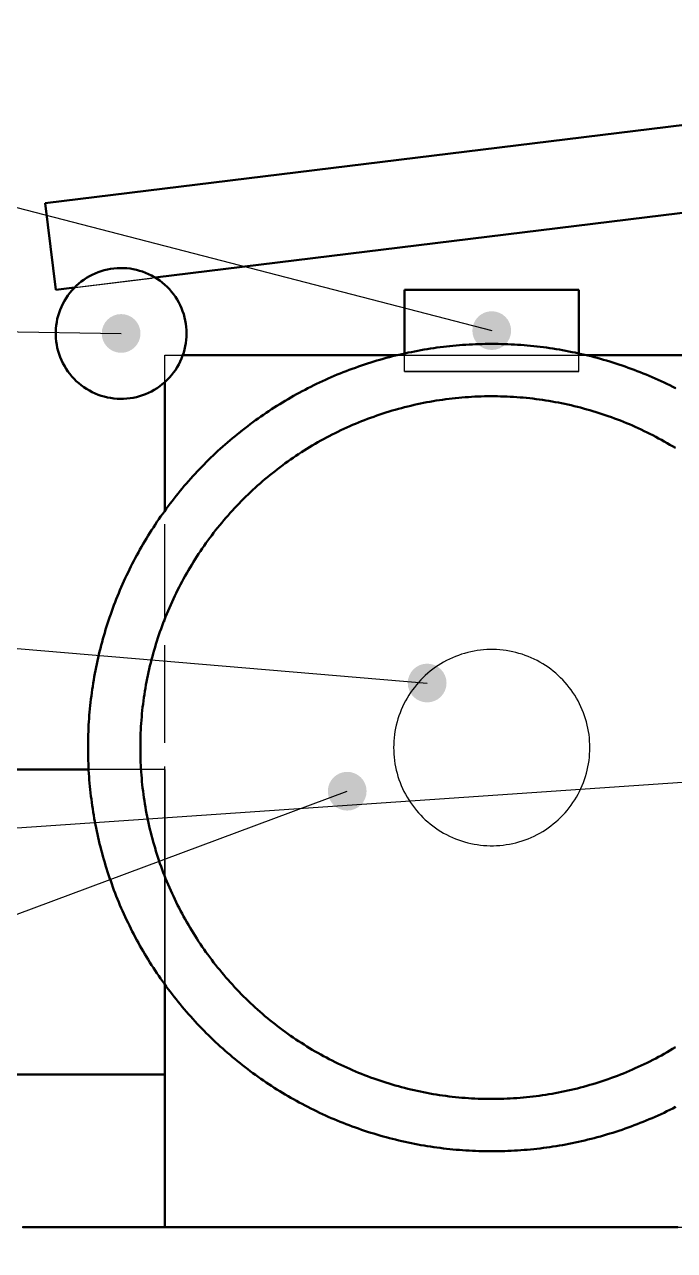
# Model space of a CAD drawing. Header units: millimetres. Extents: x 0 to 594, y 0 to 420.
# Drawn here: x 312.84 to 332.96, y 308.47 to 346.44 of the extents above; entities that cross this region are included whole.
import ezdxf

# ---------------------------------------------------------------- set-up
doc = ezdxf.new("R2010")
doc.units = ezdxf.units.MM
doc.linetypes.add('ISO02-TRAZOS', pattern=[3.75, 3, -0.75])
for name, color, linetype, lineweight in [('01-VISIBLE', 7, 'CONTINUOUS', 50), ('02-OCULTA', 4, 'ISO02-TRAZOS', 25), ('08-FINA', 5, 'CONTINUOUS', 25)]:
    doc.layers.add(name, color=color, linetype=linetype, lineweight=lineweight)

msp = doc.modelspace()

# ---------------------------------------------------------------- hatches: boundary and pattern name
at = {"layer": '08-FINA'}
h = msp.add_hatch(color=7, dxfattribs=at)
h.dxf.hatch_style = 1
edge = h.paths.add_edge_path()
edge.add_arc((327.304, 336.957), 0.6, 0, 360)
h = msp.add_hatch(color=7, dxfattribs=at)
h.dxf.hatch_style = 1
edge = h.paths.add_edge_path()
edge.add_arc((315.829, 336.869), 0.6, 0, 360)
h = msp.add_hatch(color=7, dxfattribs=at)
h.dxf.hatch_style = 1
edge = h.paths.add_edge_path()
edge.add_arc((325.304, 326.044), 0.6, 0, 360)
h = msp.add_hatch(color=7, dxfattribs=at)
h.dxf.hatch_style = 1
edge = h.paths.add_edge_path()
edge.add_arc((322.829, 322.694), 0.6, 0, 360)

# ---------------------------------------------------------------- linework, layer by layer
at = {"layer": '01-VISIBLE'}
for points in [[(313.475, 340.899), (374.457, 348.387)], [(316.885, 338.598), (375.97, 345.852)], [(313.804, 338.219), (313.475, 340.899)], [(317.854, 336.869), (317.852, 336.97), (317.844, 337.069), (317.832, 337.169), (317.815, 337.268), (317.793, 337.365), (317.766, 337.462), (317.734, 337.557), (317.698, 337.65), (317.657, 337.742), (317.611, 337.831), (317.562, 337.918), (317.508, 338.002), (317.45, 338.084), (317.388, 338.162), (317.322, 338.238), (317.252, 338.31), (317.179, 338.379), (317.103, 338.444), (317.023, 338.505), (316.941, 338.562), (316.856, 338.615), (316.769, 338.663), (316.679, 338.708), (316.587, 338.747), (316.493, 338.783), (316.397, 338.813), (316.301, 338.839), (316.203, 338.86), (316.104, 338.876), (316.004, 338.887), (315.904, 338.893), (315.804, 338.894), (315.704, 338.891), (315.604, 338.882), (315.505, 338.868), (315.407, 338.85), (315.309, 338.826), (315.213, 338.798), (315.118, 338.766), (315.025, 338.728), (314.934, 338.686), (314.846, 338.64), (314.759, 338.589), (314.676, 338.534), (314.595, 338.475), (314.517, 338.412), (314.442, 338.345), (314.371, 338.274), (314.303, 338.201), (314.239, 338.124), (314.179, 338.043), (314.123, 337.96), (314.071, 337.875), (314.024, 337.786), (313.981, 337.696), (313.942, 337.604), (313.908, 337.509), (313.879, 337.414), (313.854, 337.317), (313.834, 337.218), (313.82, 337.119), (313.81, 337.02), (313.805, 336.919), (313.805, 336.819), (313.81, 336.719), (313.82, 336.62), (313.834, 336.52), (313.854, 336.422), (313.879, 336.325), (313.908, 336.229), (313.942, 336.135), (313.981, 336.043), (314.024, 335.952), (314.071, 335.864), (314.123, 335.778), (314.179, 335.695), (314.239, 335.615), (314.303, 335.538), (314.371, 335.464), (314.442, 335.394), (314.517, 335.327), (314.595, 335.264), (314.676, 335.205), (314.759, 335.15), (314.846, 335.099), (314.934, 335.053), (315.025, 335.011), (315.118, 334.973), (315.213, 334.94), (315.309, 334.912), (315.407, 334.889), (315.505, 334.871), (315.604, 334.857), (315.704, 334.848), (315.804, 334.845), (315.904, 334.846), (316.004, 334.852), (316.104, 334.863), (316.203, 334.879), (316.301, 334.9), (316.397, 334.926), (316.493, 334.956), (316.587, 334.991), (316.679, 335.031), (316.769, 335.075), (316.856, 335.124), (316.941, 335.177), (317.023, 335.234), (317.103, 335.295), (317.179, 335.36), (317.252, 335.429), (317.322, 335.501), (317.388, 335.576), (317.45, 335.655), (317.508, 335.737), (317.562, 335.821), (317.611, 335.908), (317.657, 335.997), (317.698, 336.089), (317.734, 336.182), (317.766, 336.277), (317.793, 336.374), (317.815, 336.471), (317.832, 336.57), (317.844, 336.669), (317.852, 336.769), (317.854, 336.869)], [(313.804, 338.219), (314.387, 338.291)], [(324.604, 338.219), (324.861, 338.219), (325.118, 338.219), (325.376, 338.219), (325.633, 338.219), (325.89, 338.219), (326.147, 338.219), (326.404, 338.219), (326.661, 338.219), (326.918, 338.219), (327.176, 338.219), (327.433, 338.219), (327.69, 338.219), (327.947, 338.219), (328.204, 338.219), (328.461, 338.219), (328.718, 338.219), (328.976, 338.219), (329.233, 338.219), (329.49, 338.219), (329.747, 338.219), (330.004, 338.219)], [(324.604, 336.249), (324.604, 338.219)], [(330.004, 336.249), (330.004, 338.219)], [(327.304, 336.544), (327.204, 336.544), (327.104, 336.543), (327.004, 336.541), (326.904, 336.538), (326.803, 336.534), (326.703, 336.53), (326.603, 336.525), (326.503, 336.519), (326.403, 336.512), (326.303, 336.504), (326.204, 336.496), (326.104, 336.487), (326.004, 336.477), (325.905, 336.466), (325.805, 336.454), (325.706, 336.442), (325.606, 336.429), (325.507, 336.415), (325.408, 336.4), (325.309, 336.384), (325.21, 336.368), (325.112, 336.351), (325.013, 336.333), (324.915, 336.314), (324.816, 336.294), (324.718, 336.274), (324.62, 336.253), (324.523, 336.231), (324.425, 336.208), (324.328, 336.185), (324.23, 336.161), (324.133, 336.136), (324.037, 336.11), (323.94, 336.083), (323.844, 336.056), (323.748, 336.028), (323.652, 335.999), (323.556, 335.969), (323.461, 335.939), (323.365, 335.908), (323.27, 335.876), (323.176, 335.843), (323.081, 335.809), (322.987, 335.775), (322.893, 335.74), (322.8, 335.705), (322.706, 335.668), (322.613, 335.631), (322.521, 335.593), (322.428, 335.554), (322.336, 335.515), (322.244, 335.475), (322.153, 335.434), (322.062, 335.392), (321.971, 335.35), (321.881, 335.307), (321.791, 335.263), (321.701, 335.218), (321.611, 335.173), (321.522, 335.127), (321.434, 335.08), (321.346, 335.033), (321.258, 334.985), (321.17, 334.936), (321.083, 334.886), (320.996, 334.836), (320.91, 334.785), (320.824, 334.734), (320.739, 334.681), (320.654, 334.628), (320.569, 334.575), (320.485, 334.52), (320.401, 334.466), (320.318, 334.41), (320.235, 334.354), (320.153, 334.297), (320.071, 334.239), (319.989, 334.181), (319.908, 334.122), (319.828, 334.062), (319.748, 334.002), (319.668, 333.941), (319.589, 333.879), (319.511, 333.817), (319.432, 333.755), (319.355, 333.691), (319.278, 333.627), (319.201, 333.562), (319.125, 333.497), (319.05, 333.431), (318.975, 333.365), (318.9, 333.298), (318.827, 333.23), (318.753, 333.162), (318.68, 333.093), (318.608, 333.024), (318.536, 332.954), (318.465, 332.883), (318.395, 332.812), (318.325, 332.74), (318.255, 332.668), (318.187, 332.595), (318.118, 332.522), (318.051, 332.448), (317.984, 332.374), (317.917, 332.299), (317.851, 332.223), (317.786, 332.147), (317.721, 332.071), (317.657, 331.994), (317.594, 331.916), (317.531, 331.838), (317.469, 331.759), (317.408, 331.68), (317.347, 331.601), (317.286, 331.521), (317.227, 331.44), (317.168, 331.359), (317.11, 331.278), (317.052, 331.196), (316.995, 331.113), (316.939, 331.031), (316.883, 330.947), (316.828, 330.864), (316.774, 330.779), (316.72, 330.695), (316.667, 330.61), (316.615, 330.524), (316.563, 330.438), (316.512, 330.352), (316.462, 330.265), (316.413, 330.178), (316.364, 330.091), (316.316, 330.003), (316.268, 329.915), (316.222, 329.826), (316.176, 329.737), (316.13, 329.648), (316.086, 329.558), (316.042, 329.468), (315.999, 329.378), (315.957, 329.287), (315.915, 329.196), (315.874, 329.104), (315.834, 329.012), (315.794, 328.92), (315.756, 328.828), (315.718, 328.735), (315.68, 328.642), (315.644, 328.549), (315.608, 328.455), (315.573, 328.361), (315.539, 328.267), (315.506, 328.173), (315.473, 328.078), (315.441, 327.983), (315.41, 327.888), (315.379, 327.793), (315.35, 327.697), (315.321, 327.601), (315.293, 327.505), (315.265, 327.408), (315.239, 327.312), (315.213, 327.215), (315.188, 327.118), (315.164, 327.021), (315.14, 326.923), (315.118, 326.826), (315.096, 326.728), (315.075, 326.63), (315.054, 326.532), (315.035, 326.434), (315.016, 326.335), (314.998, 326.237), (314.981, 326.138), (314.964, 326.039), (314.949, 325.94), (314.934, 325.841), (314.92, 325.742), (314.907, 325.643), (314.894, 325.543), (314.883, 325.444), (314.872, 325.344), (314.862, 325.245), (314.853, 325.145), (314.844, 325.045), (314.837, 324.945), (314.83, 324.845), (314.824, 324.745), (314.819, 324.645), (314.814, 324.545), (314.811, 324.445), (314.808, 324.345), (314.806, 324.245), (314.805, 324.145), (314.804, 324.044), (314.805, 323.944), (314.806, 323.844), (314.808, 323.744), (314.811, 323.644), (314.814, 323.544), (314.819, 323.444), (314.824, 323.344), (314.83, 323.244), (314.837, 323.144), (314.844, 323.044), (314.853, 322.944), (314.862, 322.844), (314.872, 322.744), (314.883, 322.645), (314.894, 322.545), (314.907, 322.446), (314.92, 322.347), (314.934, 322.247), (314.949, 322.148), (314.964, 322.049), (314.981, 321.951), (314.998, 321.852), (315.016, 321.753), (315.035, 321.655), (315.054, 321.557), (315.075, 321.459), (315.096, 321.361), (315.118, 321.263), (315.14, 321.165), (315.164, 321.068), (315.188, 320.971), (315.213, 320.874), (315.239, 320.777), (315.265, 320.68), (315.293, 320.584), (315.321, 320.488), (315.35, 320.392), (315.379, 320.296), (315.41, 320.201), (315.441, 320.106), (315.473, 320.011), (315.506, 319.916), (315.539, 319.821), (315.573, 319.727), (315.608, 319.633), (315.644, 319.54), (315.68, 319.447), (315.718, 319.354), (315.756, 319.261), (315.794, 319.168), (315.834, 319.076), (315.874, 318.985), (315.915, 318.893), (315.957, 318.802), (315.999, 318.711), (316.042, 318.621), (316.086, 318.531), (316.13, 318.441), (316.176, 318.352), (316.222, 318.263), (316.268, 318.174), (316.316, 318.086), (316.364, 317.998), (316.413, 317.91), (316.462, 317.823), (316.512, 317.737), (316.563, 317.65), (316.615, 317.564), (316.667, 317.479), (316.72, 317.394), (316.774, 317.309), (316.828, 317.225), (316.883, 317.141), (316.939, 317.058), (316.995, 316.975), (317.052, 316.893), (317.11, 316.811), (317.168, 316.73), (317.227, 316.649), (317.286, 316.568), (317.347, 316.488), (317.408, 316.408), (317.469, 316.329), (317.531, 316.251), (317.594, 316.173), (317.657, 316.095), (317.721, 316.018), (317.786, 315.942), (317.851, 315.866), (317.917, 315.79), (317.984, 315.715), (318.051, 315.641), (318.118, 315.567), (318.187, 315.493), (318.255, 315.421), (318.325, 315.348), (318.395, 315.277), (318.465, 315.206), (318.536, 315.135), (318.608, 315.065), (318.68, 314.996), (318.753, 314.927), (318.827, 314.859), (318.9, 314.791), (318.975, 314.724), (319.05, 314.657), (319.125, 314.592), (319.201, 314.526), (319.278, 314.462), (319.355, 314.398), (319.432, 314.334), (319.511, 314.272), (319.589, 314.209), (319.668, 314.148), (319.748, 314.087), (319.828, 314.027), (319.908, 313.967), (319.989, 313.908), (320.071, 313.85), (320.153, 313.792), (320.235, 313.735), (320.318, 313.679), (320.401, 313.623), (320.485, 313.568), (320.569, 313.514), (320.654, 313.46), (320.739, 313.407), (320.824, 313.355), (320.91, 313.304), (320.996, 313.253), (321.083, 313.202), (321.17, 313.153), (321.258, 313.104), (321.346, 313.056), (321.434, 313.009), (321.522, 312.962), (321.611, 312.916), (321.701, 312.871), (321.791, 312.826), (321.881, 312.782), (321.971, 312.739), (322.062, 312.697), (322.153, 312.655), (322.244, 312.614), (322.336, 312.574), (322.428, 312.535), (322.521, 312.496), (322.613, 312.458), (322.706, 312.421), (322.8, 312.384), (322.893, 312.349), (322.987, 312.314), (323.081, 312.279), (323.176, 312.246), (323.27, 312.213), (323.365, 312.181), (323.461, 312.15), (323.556, 312.12), (323.652, 312.09), (323.748, 312.061), (323.844, 312.033), (323.94, 312.006), (324.037, 311.979), (324.133, 311.953), (324.23, 311.928), (324.328, 311.904), (324.425, 311.88), (324.523, 311.858), (324.62, 311.836), (324.718, 311.815), (324.816, 311.794), (324.915, 311.775), (325.013, 311.756), (325.112, 311.738), (325.21, 311.721), (325.309, 311.705), (325.408, 311.689), (325.507, 311.674), (325.606, 311.66), (325.706, 311.647), (325.805, 311.635), (325.905, 311.623), (326.004, 311.612), (326.104, 311.602), (326.204, 311.593), (326.303, 311.585), (326.403, 311.577), (326.503, 311.57), (326.603, 311.564), (326.703, 311.559), (326.803, 311.554), (326.904, 311.551), (327.004, 311.548), (327.104, 311.546), (327.204, 311.545), (327.304, 311.544)], [(332.997, 335.173), (332.908, 335.218), (332.818, 335.263), (332.728, 335.307), (332.637, 335.35), (332.547, 335.392), (332.455, 335.434), (332.364, 335.475), (332.272, 335.515), (332.18, 335.554), (332.088, 335.593), (331.995, 335.631), (331.902, 335.668), (331.809, 335.705), (331.715, 335.74), (331.621, 335.775), (331.527, 335.809), (331.433, 335.843), (331.338, 335.876), (331.243, 335.908), (331.148, 335.939), (331.052, 335.969), (330.957, 335.999), (330.861, 336.028), (330.765, 336.056), (330.668, 336.083), (330.572, 336.11), (330.475, 336.136), (330.378, 336.161), (330.281, 336.185), (330.183, 336.208), (330.086, 336.231), (329.988, 336.253), (329.89, 336.274), (329.792, 336.294), (329.694, 336.314), (329.595, 336.333), (329.497, 336.351), (329.398, 336.368), (329.299, 336.384), (329.2, 336.4), (329.101, 336.415), (329.002, 336.429), (328.903, 336.442), (328.803, 336.454), (328.704, 336.466), (328.604, 336.477), (328.504, 336.487), (328.405, 336.496), (328.305, 336.504), (328.205, 336.512), (328.105, 336.519), (328.005, 336.525), (327.905, 336.53), (327.805, 336.534), (327.705, 336.538), (327.605, 336.541), (327.505, 336.543), (327.404, 336.544), (327.304, 336.544)], [(317.738, 336.194), (318.006, 336.194), (318.274, 336.194), (318.541, 336.194), (318.809, 336.194), (319.076, 336.194), (319.344, 336.194), (319.612, 336.194), (319.879, 336.194)], [(319.879, 336.194), (324.367, 336.194)], [(330.241, 336.194), (334.729, 336.194)], [(317.179, 331.375), (317.179, 335.36)], [(332.988, 333.322), (332.902, 333.374), (332.816, 333.425), (332.73, 333.475), (332.643, 333.525), (332.555, 333.573), (332.467, 333.621), (332.379, 333.668), (332.29, 333.715), (332.201, 333.76), (332.112, 333.805), (332.022, 333.848), (331.931, 333.891), (331.84, 333.934), (331.749, 333.975), (331.658, 334.015), (331.566, 334.055), (331.474, 334.094), (331.381, 334.132), (331.288, 334.169), (331.195, 334.205), (331.101, 334.24), (331.007, 334.275), (330.913, 334.309), (330.818, 334.341), (330.723, 334.373), (330.628, 334.404), (330.533, 334.434), (330.437, 334.464), (330.341, 334.492), (330.245, 334.519), (330.148, 334.546), (330.052, 334.572), (329.955, 334.597), (329.857, 334.621), (329.76, 334.644), (329.662, 334.666), (329.565, 334.687), (329.467, 334.707), (329.368, 334.727), (329.27, 334.745), (329.172, 334.763), (329.073, 334.78), (328.974, 334.795), (328.875, 334.81), (328.776, 334.824), (328.677, 334.837), (328.577, 334.85), (328.478, 334.861), (328.378, 334.871), (328.279, 334.881), (328.179, 334.889), (328.079, 334.897), (327.979, 334.903), (327.879, 334.909), (327.779, 334.914), (327.679, 334.918), (327.579, 334.921), (327.479, 334.923), (327.379, 334.924), (327.279, 334.924), (327.179, 334.924), (327.079, 334.922), (326.979, 334.92), (326.879, 334.916), (326.779, 334.912), (326.679, 334.906), (326.579, 334.9), (326.479, 334.893), (326.379, 334.885), (326.28, 334.876), (326.18, 334.866), (326.081, 334.855), (325.981, 334.844), (325.882, 334.831), (325.783, 334.818), (325.684, 334.803), (325.585, 334.788), (325.486, 334.771), (325.388, 334.754), (325.289, 334.736), (325.191, 334.717), (325.093, 334.697), (324.995, 334.676), (324.897, 334.655), (324.8, 334.632), (324.702, 334.609), (324.605, 334.584), (324.508, 334.559), (324.412, 334.533), (324.315, 334.506), (324.219, 334.478), (324.123, 334.449), (324.028, 334.419), (323.933, 334.389), (323.838, 334.357), (323.743, 334.325), (323.648, 334.292), (323.554, 334.258), (323.46, 334.223), (323.367, 334.187), (323.274, 334.15), (323.181, 334.113), (323.089, 334.075), (322.997, 334.035), (322.905, 333.995), (322.813, 333.954), (322.722, 333.913), (322.632, 333.87), (322.542, 333.827), (322.452, 333.782), (322.363, 333.737), (322.274, 333.692), (322.185, 333.645), (322.097, 333.597), (322.009, 333.549), (321.922, 333.5), (321.835, 333.45), (321.749, 333.399), (321.663, 333.348), (321.578, 333.296), (321.493, 333.242), (321.409, 333.189), (321.325, 333.134), (321.241, 333.079), (321.159, 333.022), (321.076, 332.966), (320.994, 332.908), (320.913, 332.849), (320.832, 332.79), (320.752, 332.73), (320.673, 332.67), (320.594, 332.608), (320.515, 332.546), (320.437, 332.483), (320.36, 332.42), (320.283, 332.356), (320.207, 332.291), (320.131, 332.225), (320.056, 332.159), (319.982, 332.092), (319.908, 332.024), (319.835, 331.956), (319.763, 331.887), (319.691, 331.817), (319.62, 331.747), (319.549, 331.676), (319.479, 331.604), (319.41, 331.532), (319.342, 331.459), (319.274, 331.385), (319.206, 331.311), (319.14, 331.236), (319.074, 331.161), (319.009, 331.085), (318.945, 331.008), (318.881, 330.931), (318.818, 330.853), (318.756, 330.775), (318.694, 330.696), (318.633, 330.616), (318.573, 330.536), (318.514, 330.456), (318.455, 330.375), (318.397, 330.293), (318.34, 330.211), (318.284, 330.128), (318.228, 330.045), (318.174, 329.961), (318.119, 329.877), (318.066, 329.792), (318.014, 329.707), (317.962, 329.621), (317.911, 329.535), (317.861, 329.448), (317.812, 329.361), (317.763, 329.274), (317.716, 329.186), (317.669, 329.097), (317.623, 329.008), (317.577, 328.919), (317.533, 328.829), (317.489, 328.739), (317.446, 328.649), (317.405, 328.558), (317.363, 328.467), (317.323, 328.375), (317.284, 328.283), (317.245, 328.191), (317.207, 328.098), (317.171, 328.005), (317.135, 327.911), (317.099, 327.818), (317.065, 327.724), (317.032, 327.629), (316.999, 327.535), (316.968, 327.44), (316.937, 327.345), (316.907, 327.249), (316.878, 327.153), (316.85, 327.057), (316.822, 326.961), (316.796, 326.864), (316.77, 326.768), (316.746, 326.671), (316.722, 326.573), (316.699, 326.476), (316.677, 326.378), (316.656, 326.28), (316.636, 326.182), (316.617, 326.084), (316.599, 325.986), (316.581, 325.887), (316.565, 325.788), (316.549, 325.69), (316.535, 325.591), (316.521, 325.491), (316.508, 325.392), (316.496, 325.293), (316.485, 325.193), (316.475, 325.094), (316.466, 324.994), (316.457, 324.894), (316.45, 324.794), (316.444, 324.695), (316.438, 324.595), (316.433, 324.495), (316.43, 324.395), (316.427, 324.295), (316.425, 324.195), (316.424, 324.094), (316.424, 323.994), (316.425, 323.894), (316.427, 323.794), (316.43, 323.694), (316.433, 323.594), (316.438, 323.494), (316.444, 323.394), (316.45, 323.294), (316.457, 323.195), (316.466, 323.095), (316.475, 322.995), (316.485, 322.896), (316.496, 322.796), (316.508, 322.697), (316.521, 322.597), (316.535, 322.498), (316.549, 322.399), (316.565, 322.3), (316.581, 322.202), (316.599, 322.103), (316.617, 322.005), (316.636, 321.906), (316.656, 321.808), (316.677, 321.711), (316.699, 321.613), (316.722, 321.515), (316.746, 321.418), (316.77, 321.321), (316.796, 321.224), (316.822, 321.128), (316.85, 321.032), (316.878, 320.936), (316.907, 320.84), (316.937, 320.744), (316.968, 320.649), (316.999, 320.554), (317.032, 320.459), (317.065, 320.365), (317.099, 320.271), (317.135, 320.177), (317.171, 320.084), (317.207, 319.991), (317.245, 319.898), (317.284, 319.806), (317.323, 319.714), (317.363, 319.622), (317.405, 319.531), (317.446, 319.44), (317.489, 319.35), (317.533, 319.259), (317.577, 319.17), (317.623, 319.08), (317.669, 318.992), (317.716, 318.903), (317.763, 318.815), (317.812, 318.728), (317.861, 318.641), (317.911, 318.554), (317.962, 318.468), (318.014, 318.382), (318.066, 318.297), (318.119, 318.212), (318.174, 318.128), (318.228, 318.044), (318.284, 317.961), (318.34, 317.878), (318.397, 317.796), (318.455, 317.714), (318.514, 317.633), (318.573, 317.553), (318.633, 317.472), (318.694, 317.393), (318.756, 317.314), (318.818, 317.236), (318.881, 317.158), (318.945, 317.081), (319.009, 317.004), (319.074, 316.928), (319.14, 316.853), (319.206, 316.778), (319.274, 316.704), (319.342, 316.63), (319.41, 316.557), (319.479, 316.485), (319.549, 316.413), (319.62, 316.342), (319.691, 316.272), (319.763, 316.202), (319.835, 316.133), (319.908, 316.065), (319.982, 315.997), (320.056, 315.93), (320.131, 315.864), (320.207, 315.798), (320.283, 315.733), (320.36, 315.669), (320.437, 315.605), (320.515, 315.543), (320.594, 315.48), (320.673, 315.419), (320.752, 315.358), (320.832, 315.299), (320.913, 315.239), (320.994, 315.181), (321.076, 315.123), (321.159, 315.066), (321.241, 315.01), (321.325, 314.955), (321.409, 314.9), (321.493, 314.846), (321.578, 314.793), (321.663, 314.741), (321.749, 314.689), (321.835, 314.639), (321.922, 314.589), (322.009, 314.54), (322.097, 314.491), (322.185, 314.444), (322.274, 314.397), (322.363, 314.351), (322.452, 314.306), (322.542, 314.262), (322.632, 314.219), (322.722, 314.176), (322.813, 314.134), (322.905, 314.094), (322.997, 314.053), (323.089, 314.014), (323.181, 313.976), (323.274, 313.938), (323.367, 313.902), (323.46, 313.866), (323.554, 313.831), (323.648, 313.797), (323.743, 313.764), (323.838, 313.731), (323.933, 313.7), (324.028, 313.669), (324.123, 313.64), (324.219, 313.611), (324.315, 313.583), (324.412, 313.556), (324.508, 313.53), (324.605, 313.504), (324.702, 313.48), (324.8, 313.457), (324.897, 313.434), (324.995, 313.412), (325.093, 313.392), (325.191, 313.372), (325.289, 313.353), (325.388, 313.335), (325.486, 313.317), (325.585, 313.301), (325.684, 313.286), (325.783, 313.271), (325.882, 313.258), (325.981, 313.245), (326.081, 313.233), (326.18, 313.223), (326.28, 313.213), (326.379, 313.204), (326.479, 313.196), (326.579, 313.189), (326.679, 313.182), (326.779, 313.177), (326.879, 313.173), (326.979, 313.169), (327.079, 313.167), (327.179, 313.165), (327.279, 313.164), (327.379, 313.165), (327.479, 313.166), (327.579, 313.168), (327.679, 313.171), (327.779, 313.175), (327.879, 313.18), (327.979, 313.185), (328.079, 313.192), (328.179, 313.2), (328.279, 313.208), (328.378, 313.218), (328.478, 313.228), (328.577, 313.239), (328.677, 313.251), (328.776, 313.264), (328.875, 313.278), (328.974, 313.293), (329.073, 313.309), (329.172, 313.326), (329.27, 313.343), (329.368, 313.362), (329.467, 313.381), (329.565, 313.402), (329.662, 313.423), (329.76, 313.445), (329.857, 313.468), (329.955, 313.492), (330.052, 313.517), (330.148, 313.543), (330.245, 313.569), (330.341, 313.597), (330.437, 313.625), (330.533, 313.654), (330.628, 313.685), (330.723, 313.716), (330.818, 313.748), (330.913, 313.78), (331.007, 313.814), (331.101, 313.848), (331.195, 313.884), (331.288, 313.92), (331.381, 313.957), (331.474, 313.995), (331.566, 314.034), (331.658, 314.073), (331.749, 314.114), (331.84, 314.155), (331.931, 314.197), (332.022, 314.24), (332.112, 314.284), (332.201, 314.329), (332.29, 314.374), (332.379, 314.42), (332.467, 314.468), (332.555, 314.515), (332.643, 314.564), (332.73, 314.614), (332.816, 314.664), (332.902, 314.715), (332.988, 314.767)], [(314.822, 323.369), (308.404, 323.369)], [(317.179, 309.194), (317.179, 316.714)], [(317.179, 313.919), (308.404, 313.919)], [(327.304, 311.544), (327.404, 311.545), (327.505, 311.546), (327.605, 311.548), (327.705, 311.551), (327.805, 311.554), (327.905, 311.559), (328.005, 311.564), (328.105, 311.57), (328.205, 311.577), (328.305, 311.585), (328.405, 311.593), (328.504, 311.602), (328.604, 311.612), (328.704, 311.623), (328.803, 311.635), (328.903, 311.647), (329.002, 311.66), (329.101, 311.674), (329.2, 311.689), (329.299, 311.705), (329.398, 311.721), (329.497, 311.738), (329.595, 311.756), (329.694, 311.775), (329.792, 311.794), (329.89, 311.815), (329.988, 311.836), (330.086, 311.858), (330.183, 311.88), (330.281, 311.904), (330.378, 311.928), (330.475, 311.953), (330.572, 311.979), (330.668, 312.006), (330.765, 312.033), (330.861, 312.061), (330.957, 312.09), (331.052, 312.12), (331.148, 312.15), (331.243, 312.181), (331.338, 312.213), (331.433, 312.246), (331.527, 312.279), (331.621, 312.314), (331.715, 312.349), (331.809, 312.384), (331.902, 312.421), (331.995, 312.458), (332.088, 312.496), (332.18, 312.535), (332.272, 312.574), (332.364, 312.614), (332.455, 312.655), (332.547, 312.697), (332.637, 312.739), (332.728, 312.782), (332.818, 312.826), (332.908, 312.871), (332.997, 312.916)], [(312.789, 309.194), (313.039, 309.194), (313.29, 309.194), (313.54, 309.194), (313.79, 309.194), (314.04, 309.194), (314.291, 309.194), (314.541, 309.194), (314.791, 309.194), (315.041, 309.194), (315.292, 309.194), (315.542, 309.194), (315.792, 309.194), (316.042, 309.194), (316.293, 309.194), (316.543, 309.194), (316.793, 309.194), (317.043, 309.194), (317.294, 309.194), (317.544, 309.194), (317.794, 309.194), (318.045, 309.194), (318.295, 309.194), (318.545, 309.194), (318.795, 309.194), (319.046, 309.194), (319.296, 309.194), (319.546, 309.194), (319.796, 309.194), (320.047, 309.194), (320.297, 309.194), (320.547, 309.194), (320.797, 309.194), (321.048, 309.194), (321.298, 309.194), (321.548, 309.194), (321.798, 309.194), (322.049, 309.194), (322.299, 309.194), (322.549, 309.194), (322.799, 309.194), (323.05, 309.194), (323.3, 309.194), (323.55, 309.194), (323.801, 309.194), (324.051, 309.194), (324.301, 309.194), (324.551, 309.194), (324.802, 309.194), (325.052, 309.194), (325.302, 309.194), (325.552, 309.194), (325.803, 309.194), (326.053, 309.194), (326.303, 309.194), (326.553, 309.194), (326.804, 309.194), (327.054, 309.194), (327.304, 309.194), (327.554, 309.194), (327.805, 309.194), (328.055, 309.194), (328.305, 309.194), (328.555, 309.194), (328.806, 309.194), (329.056, 309.194), (329.306, 309.194), (329.557, 309.194), (329.807, 309.194), (330.057, 309.194), (330.307, 309.194), (330.558, 309.194), (330.808, 309.194), (331.058, 309.194), (331.308, 309.194), (331.559, 309.194), (331.809, 309.194), (332.059, 309.194), (332.309, 309.194), (332.56, 309.194), (332.81, 309.194), (333.06, 309.194)]]:
    msp.add_lwpolyline(points, dxfattribs=at)
at = {"layer": '02-OCULTA'}
for points in [[(313.475, 340.899), (374.457, 348.387)], [(313.804, 338.219), (375.97, 345.852)], [(313.804, 338.219), (313.475, 340.899)], [(317.854, 336.869), (317.852, 336.97), (317.844, 337.069), (317.832, 337.169), (317.815, 337.268), (317.793, 337.365), (317.766, 337.462), (317.734, 337.557), (317.698, 337.65), (317.657, 337.742), (317.611, 337.831), (317.562, 337.918), (317.508, 338.002), (317.45, 338.084), (317.388, 338.162), (317.322, 338.238), (317.252, 338.31), (317.179, 338.379), (317.103, 338.444), (317.023, 338.505), (316.941, 338.562), (316.856, 338.615), (316.769, 338.663), (316.679, 338.708), (316.587, 338.747), (316.493, 338.783), (316.397, 338.813), (316.301, 338.839), (316.203, 338.86), (316.104, 338.876), (316.004, 338.887), (315.904, 338.893), (315.804, 338.894), (315.704, 338.891), (315.604, 338.882), (315.505, 338.868), (315.407, 338.85), (315.309, 338.826), (315.213, 338.798), (315.118, 338.766), (315.025, 338.728), (314.934, 338.686), (314.846, 338.64), (314.759, 338.589), (314.676, 338.534), (314.595, 338.475), (314.517, 338.412), (314.442, 338.345), (314.371, 338.274), (314.303, 338.201), (314.239, 338.124), (314.179, 338.043), (314.123, 337.96), (314.071, 337.875), (314.024, 337.786), (313.981, 337.696), (313.942, 337.604), (313.908, 337.509), (313.879, 337.414), (313.854, 337.317), (313.834, 337.218), (313.82, 337.119), (313.81, 337.02), (313.805, 336.919), (313.805, 336.819), (313.81, 336.719), (313.82, 336.62), (313.834, 336.52), (313.854, 336.422), (313.879, 336.325), (313.908, 336.229), (313.942, 336.135), (313.981, 336.043), (314.024, 335.952), (314.071, 335.864), (314.123, 335.778), (314.179, 335.695), (314.239, 335.615), (314.303, 335.538), (314.371, 335.464), (314.442, 335.394), (314.517, 335.327), (314.595, 335.264), (314.676, 335.205), (314.759, 335.15), (314.846, 335.099), (314.934, 335.053), (315.025, 335.011), (315.118, 334.973), (315.213, 334.94), (315.309, 334.912), (315.407, 334.889), (315.505, 334.871), (315.604, 334.857), (315.704, 334.848), (315.804, 334.845), (315.904, 334.846), (316.004, 334.852), (316.104, 334.863), (316.203, 334.879), (316.301, 334.9), (316.397, 334.926), (316.493, 334.956), (316.587, 334.991), (316.679, 335.031), (316.769, 335.075), (316.856, 335.124), (316.941, 335.177), (317.023, 335.234), (317.103, 335.295), (317.179, 335.36), (317.252, 335.429), (317.322, 335.501), (317.388, 335.576), (317.45, 335.655), (317.508, 335.737), (317.562, 335.821), (317.611, 335.908), (317.657, 335.997), (317.698, 336.089), (317.734, 336.182), (317.766, 336.277), (317.793, 336.374), (317.815, 336.471), (317.832, 336.57), (317.844, 336.669), (317.852, 336.769), (317.854, 336.869)], [(314.387, 338.291), (316.885, 338.598)], [(330.004, 338.219), (329.747, 338.219), (329.49, 338.219), (329.233, 338.219), (328.976, 338.219), (328.718, 338.219), (328.461, 338.219), (328.204, 338.219), (327.947, 338.219), (327.69, 338.219), (327.433, 338.219), (327.176, 338.219), (326.918, 338.219), (326.661, 338.219), (326.404, 338.219), (326.147, 338.219), (325.89, 338.219), (325.633, 338.219), (325.376, 338.219), (325.118, 338.219), (324.861, 338.219), (324.604, 338.219)], [(333.012, 335.165), (332.923, 335.21), (332.834, 335.255), (332.744, 335.299), (332.654, 335.342), (332.563, 335.384), (332.472, 335.426), (332.381, 335.467), (332.289, 335.507), (332.197, 335.547), (332.105, 335.586), (332.013, 335.624), (331.92, 335.661), (331.827, 335.698), (331.733, 335.733), (331.639, 335.769), (331.545, 335.803), (331.451, 335.836), (331.357, 335.869), (331.262, 335.901), (331.167, 335.933), (331.072, 335.963), (330.976, 335.993), (330.88, 336.022), (330.784, 336.05), (330.688, 336.078), (330.592, 336.104), (330.495, 336.13), (330.398, 336.155), (330.301, 336.18), (330.204, 336.203), (330.107, 336.226), (330.009, 336.248), (329.911, 336.27), (329.813, 336.29), (329.715, 336.31), (329.617, 336.329), (329.519, 336.347), (329.42, 336.364), (329.321, 336.381), (329.223, 336.396), (329.124, 336.411), (329.025, 336.425), (328.925, 336.439), (328.826, 336.451), (328.727, 336.463), (328.627, 336.474), (328.528, 336.484), (328.428, 336.494), (328.329, 336.502), (328.229, 336.51), (328.129, 336.517), (328.029, 336.523), (327.929, 336.529), (327.829, 336.533), (327.729, 336.537), (327.629, 336.54), (327.529, 336.542), (327.429, 336.544), (327.329, 336.544), (327.229, 336.544), (327.129, 336.543), (327.029, 336.541), (326.929, 336.539), (326.829, 336.535), (326.729, 336.531), (326.629, 336.526), (326.529, 336.52), (326.429, 336.514), (326.33, 336.506), (326.23, 336.498), (326.13, 336.489), (326.031, 336.479), (325.931, 336.469), (325.832, 336.457), (325.733, 336.445), (325.633, 336.432), (325.534, 336.418), (325.435, 336.404), (325.336, 336.389), (325.238, 336.372), (325.139, 336.355), (325.041, 336.338), (324.942, 336.319), (324.844, 336.3), (324.746, 336.28), (324.648, 336.259), (324.551, 336.237), (324.453, 336.215), (324.356, 336.192), (324.259, 336.168), (324.162, 336.143), (324.065, 336.117), (323.968, 336.091), (323.872, 336.064), (323.776, 336.036), (323.68, 336.008), (323.584, 335.978), (323.489, 335.948), (323.394, 335.917), (323.299, 335.885), (323.204, 335.853), (323.11, 335.82), (323.016, 335.786), (322.922, 335.751), (322.828, 335.716), (322.735, 335.679), (322.642, 335.643), (322.55, 335.605), (322.457, 335.566), (322.365, 335.527), (322.273, 335.487), (322.182, 335.447), (322.091, 335.405), (322, 335.363), (321.91, 335.32), (321.82, 335.277), (321.73, 335.233), (321.64, 335.188), (321.551, 335.142), (321.463, 335.096), (321.375, 335.048), (321.287, 335.001), (321.199, 334.952), (321.112, 334.903), (321.025, 334.853), (320.939, 334.802), (320.853, 334.751), (320.768, 334.699), (320.683, 334.646), (320.598, 334.593), (320.514, 334.539), (320.43, 334.484), (320.347, 334.429), (320.264, 334.373), (320.181, 334.316), (320.099, 334.259), (320.018, 334.201), (319.937, 334.142), (319.856, 334.083), (319.776, 334.023), (319.696, 333.963), (319.617, 333.901), (319.539, 333.84), (319.46, 333.777), (319.383, 333.714), (319.306, 333.65), (319.229, 333.586), (319.153, 333.521), (319.077, 333.455), (319.002, 333.389), (318.928, 333.323), (318.854, 333.255), (318.78, 333.187), (318.707, 333.119), (318.635, 333.05), (318.563, 332.98), (318.492, 332.91), (318.421, 332.839), (318.351, 332.768), (318.282, 332.696), (318.213, 332.623), (318.144, 332.55), (318.076, 332.476), (318.009, 332.402), (317.943, 332.328), (317.877, 332.252), (317.811, 332.177), (317.746, 332.101), (317.682, 332.024), (317.619, 331.946), (317.556, 331.869), (317.494, 331.79), (317.432, 331.712), (317.371, 331.632), (317.31, 331.553), (317.251, 331.472), (317.191, 331.392), (317.133, 331.311), (317.075, 331.229), (317.018, 331.147), (316.961, 331.064), (316.906, 330.981), (316.85, 330.898), (316.796, 330.814), (316.742, 330.73), (316.689, 330.645), (316.636, 330.56), (316.585, 330.474), (316.533, 330.388), (316.483, 330.302), (316.433, 330.215), (316.384, 330.128), (316.336, 330.04), (316.288, 329.952), (316.241, 329.864), (316.195, 329.775), (316.15, 329.686), (316.105, 329.596), (316.061, 329.507), (316.017, 329.416), (315.975, 329.326), (315.933, 329.235), (315.892, 329.144), (315.851, 329.052), (315.811, 328.96), (315.772, 328.868), (315.734, 328.776), (315.697, 328.683), (315.66, 328.59), (315.624, 328.497), (315.589, 328.403), (315.554, 328.309), (315.52, 328.215), (315.487, 328.121), (315.455, 328.026), (315.424, 327.931), (315.393, 327.836), (315.363, 327.74), (315.334, 327.645), (315.305, 327.549), (315.278, 327.452), (315.251, 327.356), (315.225, 327.259), (315.199, 327.163), (315.175, 327.066), (315.151, 326.969), (315.128, 326.871), (315.106, 326.774), (315.084, 326.676), (315.064, 326.578), (315.044, 326.48), (315.025, 326.382), (315.006, 326.283), (314.989, 326.185), (314.972, 326.086), (314.956, 325.987), (314.941, 325.889), (314.927, 325.79), (314.913, 325.69), (314.9, 325.591), (314.888, 325.492), (314.877, 325.392), (314.867, 325.293), (314.857, 325.193), (314.848, 325.094), (314.84, 324.994), (314.833, 324.894), (314.827, 324.794), (314.821, 324.694), (314.816, 324.594), (314.812, 324.495), (314.809, 324.395), (314.807, 324.295), (314.805, 324.194), (314.804, 324.094), (314.804, 323.994), (314.805, 323.894), (314.807, 323.794), (314.809, 323.694), (314.812, 323.594), (314.816, 323.494), (314.821, 323.394), (314.827, 323.294), (314.833, 323.195), (314.84, 323.095), (314.848, 322.995), (314.857, 322.895), (314.867, 322.796), (314.877, 322.696), (314.888, 322.597), (314.9, 322.498), (314.913, 322.398), (314.927, 322.299), (314.941, 322.2), (314.956, 322.101), (314.972, 322.003), (314.989, 321.904), (315.006, 321.805), (315.025, 321.707), (315.044, 321.609), (315.064, 321.511), (315.084, 321.413), (315.106, 321.315), (315.128, 321.218), (315.151, 321.12), (315.175, 321.023), (315.199, 320.926), (315.225, 320.829), (315.251, 320.733), (315.278, 320.636), (315.305, 320.54), (315.334, 320.444), (315.363, 320.349), (315.393, 320.253), (315.424, 320.158), (315.455, 320.063), (315.487, 319.968), (315.52, 319.874), (315.554, 319.78), (315.589, 319.686), (315.624, 319.592), (315.66, 319.499), (315.697, 319.406), (315.734, 319.313), (315.772, 319.22), (315.811, 319.128), (315.851, 319.036), (315.892, 318.945), (315.933, 318.854), (315.975, 318.763), (316.017, 318.672), (316.061, 318.582), (316.105, 318.492), (316.15, 318.403), (316.195, 318.314), (316.241, 318.225), (316.288, 318.137), (316.336, 318.049), (316.384, 317.961), (316.433, 317.874), (316.483, 317.787), (316.533, 317.701), (316.585, 317.615), (316.636, 317.529), (316.689, 317.444), (316.742, 317.359), (316.796, 317.275), (316.85, 317.191), (316.906, 317.108), (316.961, 317.025), (317.018, 316.942), (317.075, 316.86), (317.133, 316.778), (317.191, 316.697), (317.251, 316.616), (317.31, 316.536), (317.371, 316.456), (317.432, 316.377), (317.494, 316.298), (317.556, 316.22), (317.619, 316.142), (317.682, 316.065), (317.746, 315.988), (317.811, 315.912), (317.877, 315.836), (317.943, 315.761), (318.009, 315.686), (318.076, 315.612), (318.144, 315.539), (318.213, 315.466), (318.282, 315.393), (318.351, 315.321), (318.421, 315.25), (318.492, 315.179), (318.563, 315.109), (318.635, 315.039), (318.707, 314.97), (318.78, 314.902), (318.854, 314.834), (318.928, 314.766), (319.002, 314.7), (319.077, 314.633), (319.153, 314.568), (319.229, 314.503), (319.306, 314.439), (319.383, 314.375), (319.46, 314.312), (319.539, 314.249), (319.617, 314.187), (319.696, 314.126), (319.776, 314.066), (319.856, 314.006), (319.937, 313.946), (320.018, 313.888), (320.099, 313.83), (320.181, 313.772), (320.264, 313.716), (320.347, 313.66), (320.43, 313.604), (320.514, 313.55), (320.598, 313.496), (320.683, 313.442), (320.768, 313.39), (320.853, 313.338), (320.939, 313.286), (321.025, 313.236), (321.112, 313.186), (321.199, 313.137), (321.287, 313.088), (321.375, 313.04), (321.463, 312.993), (321.551, 312.947), (321.64, 312.901), (321.73, 312.856), (321.82, 312.812), (321.91, 312.768), (322, 312.726), (322.091, 312.683), (322.182, 312.642), (322.273, 312.601), (322.365, 312.562), (322.457, 312.522), (322.55, 312.484), (322.642, 312.446), (322.735, 312.409), (322.828, 312.373), (322.922, 312.338), (323.016, 312.303), (323.11, 312.269), (323.204, 312.236), (323.299, 312.203), (323.394, 312.172), (323.489, 312.141), (323.584, 312.111), (323.68, 312.081), (323.776, 312.053), (323.872, 312.025), (323.968, 311.998), (324.065, 311.971), (324.162, 311.946), (324.259, 311.921), (324.356, 311.897), (324.453, 311.874), (324.551, 311.851), (324.648, 311.83), (324.746, 311.809), (324.844, 311.789), (324.942, 311.77), (325.041, 311.751), (325.139, 311.733), (325.238, 311.716), (325.336, 311.7), (325.435, 311.685), (325.534, 311.67), (325.633, 311.657), (325.733, 311.644), (325.832, 311.631), (325.931, 311.62), (326.031, 311.609), (326.13, 311.6), (326.23, 311.591), (326.33, 311.582), (326.429, 311.575), (326.529, 311.568), (326.629, 311.563), (326.729, 311.558), (326.829, 311.553), (326.929, 311.55), (327.029, 311.547), (327.129, 311.546), (327.229, 311.545), (327.329, 311.544), (327.429, 311.545), (327.529, 311.546), (327.629, 311.549), (327.729, 311.552), (327.829, 311.555), (327.929, 311.56), (328.029, 311.565), (328.129, 311.572), (328.229, 311.579), (328.329, 311.586), (328.428, 311.595), (328.528, 311.604), (328.627, 311.615), (328.727, 311.626), (328.826, 311.637), (328.925, 311.65), (329.025, 311.663), (329.124, 311.678), (329.223, 311.692), (329.321, 311.708), (329.42, 311.725), (329.519, 311.742), (329.617, 311.76), (329.715, 311.779), (329.813, 311.799), (329.911, 311.819), (330.009, 311.841), (330.107, 311.863), (330.204, 311.885), (330.301, 311.909), (330.398, 311.933), (330.495, 311.959), (330.592, 311.984), (330.688, 312.011), (330.784, 312.039), (330.88, 312.067), (330.976, 312.096), (331.072, 312.126), (331.167, 312.156), (331.262, 312.187), (331.357, 312.22), (331.451, 312.252), (331.545, 312.286), (331.639, 312.32), (331.733, 312.355), (331.827, 312.391), (331.92, 312.428), (332.013, 312.465), (332.105, 312.503), (332.197, 312.542), (332.289, 312.581), (332.381, 312.622), (332.472, 312.663), (332.563, 312.704), (332.654, 312.747), (332.744, 312.79), (332.834, 312.834), (332.923, 312.879), (333.012, 312.924)], [(317.179, 335.36), (317.179, 336.194)], [(317.179, 309.194), (317.179, 336.194)], [(317.179, 336.194), (317.272, 336.194), (317.366, 336.194), (317.459, 336.194), (317.552, 336.194), (317.645, 336.194), (317.738, 336.194)], [(317.179, 336.194), (317.449, 336.194), (317.719, 336.194), (317.989, 336.194), (318.259, 336.194), (318.529, 336.194), (318.799, 336.194), (319.069, 336.194), (319.339, 336.194), (319.609, 336.194), (319.879, 336.194)], [(319.879, 336.194), (334.729, 336.194)], [(324.367, 336.194), (330.241, 336.194)], [(324.604, 335.694), (324.604, 336.249)], [(330.004, 335.694), (330.004, 336.249)], [(330.004, 335.694), (329.747, 335.694), (329.49, 335.694), (329.233, 335.694), (328.976, 335.694), (328.718, 335.694), (328.461, 335.694), (328.204, 335.694), (327.947, 335.694), (327.69, 335.694), (327.433, 335.694), (327.176, 335.694), (326.918, 335.694), (326.661, 335.694), (326.404, 335.694), (326.147, 335.694), (325.89, 335.694), (325.633, 335.694), (325.376, 335.694), (325.118, 335.694), (324.861, 335.694), (324.604, 335.694)], [(324.604, 335.694), (324.861, 335.694), (325.118, 335.694), (325.376, 335.694), (325.633, 335.694), (325.89, 335.694), (326.147, 335.694), (326.404, 335.694), (326.661, 335.694), (326.918, 335.694), (327.176, 335.694), (327.433, 335.694), (327.69, 335.694), (327.947, 335.694), (328.204, 335.694), (328.461, 335.694), (328.718, 335.694), (328.976, 335.694), (329.233, 335.694), (329.49, 335.694), (329.747, 335.694), (330.004, 335.694)], [(317.179, 316.714), (317.179, 331.375)], [(330.342, 324.044), (330.34, 324.145), (330.335, 324.245), (330.327, 324.345), (330.315, 324.445), (330.3, 324.544), (330.282, 324.643), (330.261, 324.741), (330.236, 324.839), (330.208, 324.935), (330.177, 325.031), (330.143, 325.125), (330.106, 325.218), (330.065, 325.31), (330.022, 325.401), (329.976, 325.49), (329.926, 325.578), (329.874, 325.663), (329.819, 325.748), (329.762, 325.83), (329.701, 325.91), (329.638, 325.988), (329.573, 326.064), (329.505, 326.138), (329.434, 326.21), (329.361, 326.279), (329.286, 326.346), (329.209, 326.41), (329.13, 326.472), (329.049, 326.531), (328.966, 326.587), (328.881, 326.641), (328.794, 326.692), (328.705, 326.739), (328.616, 326.784), (328.524, 326.826), (328.432, 326.865), (328.338, 326.901), (328.243, 326.933), (328.147, 326.963), (328.05, 326.989), (327.952, 327.012), (327.854, 327.032), (327.755, 327.048), (327.655, 327.062), (327.555, 327.072), (327.455, 327.078), (327.354, 327.081), (327.254, 327.081), (327.154, 327.078), (327.053, 327.072), (326.953, 327.062), (326.854, 327.048), (326.755, 327.032), (326.656, 327.012), (326.559, 326.989), (326.462, 326.963), (326.366, 326.933), (326.271, 326.901), (326.177, 326.865), (326.084, 326.826), (325.993, 326.784), (325.903, 326.739), (325.815, 326.692), (325.728, 326.641), (325.643, 326.587), (325.56, 326.531), (325.478, 326.472), (325.399, 326.41), (325.322, 326.346), (325.247, 326.279), (325.174, 326.21), (325.104, 326.138), (325.036, 326.064), (324.97, 325.988), (324.907, 325.91), (324.847, 325.83), (324.789, 325.748), (324.734, 325.663), (324.682, 325.578), (324.633, 325.49), (324.586, 325.401), (324.543, 325.31), (324.503, 325.218), (324.465, 325.125), (324.431, 325.031), (324.4, 324.935), (324.372, 324.839), (324.348, 324.741), (324.326, 324.643), (324.308, 324.544), (324.293, 324.445), (324.282, 324.345), (324.273, 324.245), (324.268, 324.145), (324.267, 324.044), (324.268, 323.944), (324.273, 323.844), (324.282, 323.744), (324.293, 323.644), (324.308, 323.544), (324.326, 323.446), (324.348, 323.348), (324.372, 323.25), (324.4, 323.154), (324.431, 323.058), (324.465, 322.964), (324.503, 322.87), (324.543, 322.778), (324.586, 322.688), (324.633, 322.599), (324.682, 322.511), (324.734, 322.425), (324.789, 322.341), (324.847, 322.259), (324.907, 322.179), (324.97, 322.1), (325.036, 322.024), (325.104, 321.95), (325.174, 321.879), (325.247, 321.81), (325.322, 321.743), (325.399, 321.679), (325.478, 321.617), (325.56, 321.558), (325.643, 321.502), (325.728, 321.448), (325.815, 321.397), (325.903, 321.349), (325.993, 321.305), (326.084, 321.263), (326.177, 321.224), (326.271, 321.188), (326.366, 321.156), (326.462, 321.126), (326.559, 321.1), (326.656, 321.077), (326.755, 321.057), (326.854, 321.04), (326.953, 321.027), (327.053, 321.017), (327.154, 321.011), (327.254, 321.007), (327.354, 321.007), (327.455, 321.011), (327.555, 321.017), (327.655, 321.027), (327.755, 321.04), (327.854, 321.057), (327.952, 321.077), (328.05, 321.1), (328.147, 321.126), (328.243, 321.156), (328.338, 321.188), (328.432, 321.224), (328.524, 321.263), (328.616, 321.305), (328.705, 321.349), (328.794, 321.397), (328.881, 321.448), (328.966, 321.502), (329.049, 321.558), (329.13, 321.617), (329.209, 321.679), (329.286, 321.743), (329.361, 321.81), (329.434, 321.879), (329.505, 321.95), (329.573, 322.024), (329.638, 322.1), (329.701, 322.179), (329.762, 322.259), (329.819, 322.341), (329.874, 322.425), (329.926, 322.511), (329.976, 322.599), (330.022, 322.688), (330.065, 322.778), (330.106, 322.87), (330.143, 322.964), (330.177, 323.058), (330.208, 323.154), (330.236, 323.25), (330.261, 323.348), (330.282, 323.446), (330.3, 323.544), (330.315, 323.644), (330.327, 323.744), (330.335, 323.844), (330.34, 323.944), (330.342, 324.044)], [(330.342, 324.044), (330.34, 324.145), (330.335, 324.245), (330.327, 324.345), (330.315, 324.445), (330.3, 324.544), (330.282, 324.643), (330.261, 324.741), (330.236, 324.839), (330.208, 324.935), (330.177, 325.031), (330.143, 325.125), (330.106, 325.218), (330.065, 325.31), (330.022, 325.401), (329.976, 325.49), (329.926, 325.578), (329.874, 325.663), (329.819, 325.748), (329.762, 325.83), (329.701, 325.91), (329.638, 325.988), (329.573, 326.064), (329.505, 326.138), (329.434, 326.21), (329.361, 326.279), (329.286, 326.346), (329.209, 326.41), (329.13, 326.472), (329.049, 326.531), (328.966, 326.587), (328.881, 326.641), (328.794, 326.692), (328.705, 326.739), (328.616, 326.784), (328.524, 326.826), (328.432, 326.865), (328.338, 326.901), (328.243, 326.933), (328.147, 326.963), (328.05, 326.989), (327.952, 327.012), (327.854, 327.032), (327.755, 327.048), (327.655, 327.062), (327.555, 327.072), (327.455, 327.078), (327.354, 327.081), (327.254, 327.081), (327.154, 327.078), (327.053, 327.072), (326.953, 327.062), (326.854, 327.048), (326.755, 327.032), (326.656, 327.012), (326.559, 326.989), (326.462, 326.963), (326.366, 326.933), (326.271, 326.901), (326.177, 326.865), (326.084, 326.826), (325.993, 326.784), (325.903, 326.739), (325.815, 326.692), (325.728, 326.641), (325.643, 326.587), (325.56, 326.531), (325.478, 326.472), (325.399, 326.41), (325.322, 326.346), (325.247, 326.279), (325.174, 326.21), (325.104, 326.138), (325.036, 326.064), (324.97, 325.988), (324.907, 325.91), (324.847, 325.83), (324.789, 325.748), (324.734, 325.663), (324.682, 325.578), (324.633, 325.49), (324.586, 325.401), (324.543, 325.31), (324.503, 325.218), (324.465, 325.125), (324.431, 325.031), (324.4, 324.935), (324.372, 324.839), (324.348, 324.741), (324.326, 324.643), (324.308, 324.544), (324.293, 324.445), (324.282, 324.345), (324.273, 324.245), (324.268, 324.145), (324.267, 324.044), (324.268, 323.944), (324.273, 323.844), (324.282, 323.744), (324.293, 323.644), (324.308, 323.544), (324.326, 323.446), (324.348, 323.348), (324.372, 323.25), (324.4, 323.154), (324.431, 323.058), (324.465, 322.964), (324.503, 322.87), (324.543, 322.778), (324.586, 322.688), (324.633, 322.599), (324.682, 322.511), (324.734, 322.425), (324.789, 322.341), (324.847, 322.259), (324.907, 322.179), (324.97, 322.1), (325.036, 322.024), (325.104, 321.95), (325.174, 321.879), (325.247, 321.81), (325.322, 321.743), (325.399, 321.679), (325.478, 321.617), (325.56, 321.558), (325.643, 321.502), (325.728, 321.448), (325.815, 321.397), (325.903, 321.349), (325.993, 321.305), (326.084, 321.263), (326.177, 321.224), (326.271, 321.188), (326.366, 321.156), (326.462, 321.126), (326.559, 321.1), (326.656, 321.077), (326.755, 321.057), (326.854, 321.04), (326.953, 321.027), (327.053, 321.017), (327.154, 321.011), (327.254, 321.007), (327.354, 321.007), (327.455, 321.011), (327.555, 321.017), (327.655, 321.027), (327.755, 321.04), (327.854, 321.057), (327.952, 321.077), (328.05, 321.1), (328.147, 321.126), (328.243, 321.156), (328.338, 321.188), (328.432, 321.224), (328.524, 321.263), (328.616, 321.305), (328.705, 321.349), (328.794, 321.397), (328.881, 321.448), (328.966, 321.502), (329.049, 321.558), (329.13, 321.617), (329.209, 321.679), (329.286, 321.743), (329.361, 321.81), (329.434, 321.879), (329.505, 321.95), (329.573, 322.024), (329.638, 322.1), (329.701, 322.179), (329.762, 322.259), (329.819, 322.341), (329.874, 322.425), (329.926, 322.511), (329.976, 322.599), (330.022, 322.688), (330.065, 322.778), (330.106, 322.87), (330.143, 322.964), (330.177, 323.058), (330.208, 323.154), (330.236, 323.25), (330.261, 323.348), (330.282, 323.446), (330.3, 323.544), (330.315, 323.644), (330.327, 323.744), (330.335, 323.844), (330.34, 323.944), (330.342, 324.044)], [(317.179, 323.369), (314.822, 323.369)], [(317.179, 313.919), (317.179, 314.175), (317.179, 314.43), (317.179, 314.686), (317.179, 314.941), (317.179, 315.196), (317.179, 315.452), (317.179, 315.707), (317.179, 315.963), (317.179, 316.218), (317.179, 316.473), (317.179, 316.729), (317.179, 316.984), (317.179, 317.24), (317.179, 317.495), (317.179, 317.75), (317.179, 318.006), (317.179, 318.261), (317.179, 318.517), (317.179, 318.772), (317.179, 319.028), (317.179, 319.283), (317.179, 319.538), (317.179, 319.794), (317.179, 320.049), (317.179, 320.305), (317.179, 320.56), (317.179, 320.815), (317.179, 321.071), (317.179, 321.326), (317.179, 321.582), (317.179, 321.837), (317.179, 322.092), (317.179, 322.348), (317.179, 322.603), (317.179, 322.859), (317.179, 323.114), (317.179, 323.369)], [(317.179, 323.369), (317.179, 323.114), (317.179, 322.859), (317.179, 322.603), (317.179, 322.348), (317.179, 322.092), (317.179, 321.837), (317.179, 321.582), (317.179, 321.326), (317.179, 321.071), (317.179, 320.815), (317.179, 320.56), (317.179, 320.305), (317.179, 320.049), (317.179, 319.794), (317.179, 319.538), (317.179, 319.283), (317.179, 319.028), (317.179, 318.772), (317.179, 318.517), (317.179, 318.261), (317.179, 318.006), (317.179, 317.75), (317.179, 317.495), (317.179, 317.24), (317.179, 316.984), (317.179, 316.729), (317.179, 316.473), (317.179, 316.218), (317.179, 315.963), (317.179, 315.707), (317.179, 315.452), (317.179, 315.196), (317.179, 314.941), (317.179, 314.686), (317.179, 314.43), (317.179, 314.175), (317.179, 313.919)], [(333.071, 309.194), (332.82, 309.194), (332.57, 309.194), (332.319, 309.194), (332.068, 309.194), (331.817, 309.194), (331.567, 309.194), (331.316, 309.194), (331.065, 309.194), (330.814, 309.194), (330.564, 309.194), (330.313, 309.194), (330.062, 309.194), (329.812, 309.194), (329.561, 309.194), (329.31, 309.194), (329.059, 309.194), (328.809, 309.194), (328.558, 309.194), (328.307, 309.194), (328.056, 309.194), (327.806, 309.194), (327.555, 309.194), (327.304, 309.194), (327.053, 309.194), (326.803, 309.194), (326.552, 309.194), (326.301, 309.194), (326.05, 309.194), (325.8, 309.194), (325.549, 309.194), (325.298, 309.194), (325.048, 309.194), (324.797, 309.194), (324.546, 309.194), (324.295, 309.194), (324.045, 309.194), (323.794, 309.194), (323.543, 309.194), (323.292, 309.194), (323.042, 309.194), (322.791, 309.194), (322.54, 309.194), (322.289, 309.194), (322.039, 309.194), (321.788, 309.194), (321.537, 309.194), (321.287, 309.194), (321.036, 309.194), (320.785, 309.194), (320.534, 309.194), (320.284, 309.194), (320.033, 309.194), (319.782, 309.194), (319.531, 309.194), (319.281, 309.194), (319.03, 309.194), (318.779, 309.194), (318.528, 309.194), (318.278, 309.194), (318.027, 309.194), (317.776, 309.194), (317.525, 309.194), (317.275, 309.194), (317.024, 309.194), (316.773, 309.194), (316.523, 309.194), (316.272, 309.194), (316.021, 309.194), (315.77, 309.194), (315.52, 309.194), (315.269, 309.194), (315.018, 309.194), (314.767, 309.194), (314.517, 309.194), (314.266, 309.194), (314.015, 309.194), (313.764, 309.194), (313.514, 309.194), (313.263, 309.194), (313.012, 309.194), (312.762, 309.194)], [(312.762, 309.194), (313.012, 309.194), (313.263, 309.194), (313.514, 309.194), (313.764, 309.194), (314.015, 309.194), (314.266, 309.194), (314.517, 309.194), (314.767, 309.194), (315.018, 309.194), (315.269, 309.194), (315.52, 309.194), (315.77, 309.194), (316.021, 309.194), (316.272, 309.194), (316.523, 309.194), (316.773, 309.194), (317.024, 309.194), (317.275, 309.194), (317.525, 309.194), (317.776, 309.194), (318.027, 309.194), (318.278, 309.194), (318.528, 309.194), (318.779, 309.194), (319.03, 309.194), (319.281, 309.194), (319.531, 309.194), (319.782, 309.194), (320.033, 309.194), (320.284, 309.194), (320.534, 309.194), (320.785, 309.194), (321.036, 309.194), (321.287, 309.194), (321.537, 309.194), (321.788, 309.194), (322.039, 309.194), (322.289, 309.194), (322.54, 309.194), (322.791, 309.194), (323.042, 309.194), (323.292, 309.194), (323.543, 309.194), (323.794, 309.194), (324.045, 309.194), (324.295, 309.194), (324.546, 309.194), (324.797, 309.194), (325.048, 309.194), (325.298, 309.194), (325.549, 309.194), (325.8, 309.194), (326.05, 309.194), (326.301, 309.194), (326.552, 309.194), (326.803, 309.194), (327.053, 309.194), (327.304, 309.194), (327.555, 309.194), (327.806, 309.194), (328.056, 309.194), (328.307, 309.194), (328.558, 309.194), (328.809, 309.194), (329.059, 309.194), (329.31, 309.194), (329.561, 309.194), (329.812, 309.194), (330.062, 309.194), (330.313, 309.194), (330.564, 309.194), (330.814, 309.194), (331.065, 309.194), (331.316, 309.194), (331.567, 309.194), (331.817, 309.194), (332.068, 309.194), (332.319, 309.194), (332.57, 309.194), (332.82, 309.194), (333.071, 309.194)], [(333.06, 309.194), (332.81, 309.194), (332.56, 309.194), (332.309, 309.194), (332.059, 309.194), (331.809, 309.194), (331.559, 309.194), (331.308, 309.194), (331.058, 309.194), (330.808, 309.194), (330.558, 309.194), (330.307, 309.194), (330.057, 309.194), (329.807, 309.194), (329.557, 309.194), (329.306, 309.194), (329.056, 309.194), (328.806, 309.194), (328.555, 309.194), (328.305, 309.194), (328.055, 309.194), (327.805, 309.194), (327.554, 309.194), (327.304, 309.194), (327.054, 309.194), (326.804, 309.194), (326.553, 309.194), (326.303, 309.194), (326.053, 309.194), (325.803, 309.194), (325.552, 309.194), (325.302, 309.194), (325.052, 309.194), (324.802, 309.194), (324.551, 309.194), (324.301, 309.194), (324.051, 309.194), (323.801, 309.194), (323.55, 309.194), (323.3, 309.194), (323.05, 309.194), (322.799, 309.194), (322.549, 309.194), (322.299, 309.194), (322.049, 309.194), (321.798, 309.194), (321.548, 309.194), (321.298, 309.194), (321.048, 309.194), (320.797, 309.194), (320.547, 309.194), (320.297, 309.194), (320.047, 309.194), (319.796, 309.194), (319.546, 309.194), (319.296, 309.194), (319.046, 309.194), (318.795, 309.194), (318.545, 309.194), (318.295, 309.194), (318.045, 309.194), (317.794, 309.194), (317.544, 309.194), (317.294, 309.194), (317.043, 309.194), (316.793, 309.194), (316.543, 309.194), (316.293, 309.194), (316.042, 309.194), (315.792, 309.194), (315.542, 309.194), (315.292, 309.194), (315.041, 309.194), (314.791, 309.194), (314.541, 309.194), (314.291, 309.194), (314.04, 309.194), (313.79, 309.194), (313.54, 309.194), (313.29, 309.194), (313.039, 309.194), (312.789, 309.194)], [(317.179, 309.194), (317.449, 309.194), (317.719, 309.194), (317.989, 309.194), (318.259, 309.194), (318.529, 309.194), (318.799, 309.194), (319.069, 309.194), (319.339, 309.194), (319.609, 309.194), (319.879, 309.194)], [(317.179, 309.194), (317.449, 309.194), (317.719, 309.194), (317.989, 309.194), (318.259, 309.194), (318.529, 309.194), (318.799, 309.194), (319.069, 309.194), (319.339, 309.194), (319.609, 309.194), (319.879, 309.194)], [(319.879, 309.194), (334.729, 309.194)], [(319.879, 309.194), (334.729, 309.194)]]:
    msp.add_lwpolyline(points, dxfattribs=at)
at = {"layer": '08-FINA'}
for p, q in [((297.276, 344.735), (327.304, 336.957)), ((297.404, 337.172), (315.829, 336.869)), ((297.39, 328.401), (325.304, 326.044)), ((297.395, 320.512), (336.134, 323.174)), ((297.153, 313.133), (322.829, 322.694))]:
    msp.add_line(p, q, dxfattribs=at)
msp.add_circle((340.667, 326.5), 40.263, dxfattribs=at)

doc.saveas('drawing.dxf')
